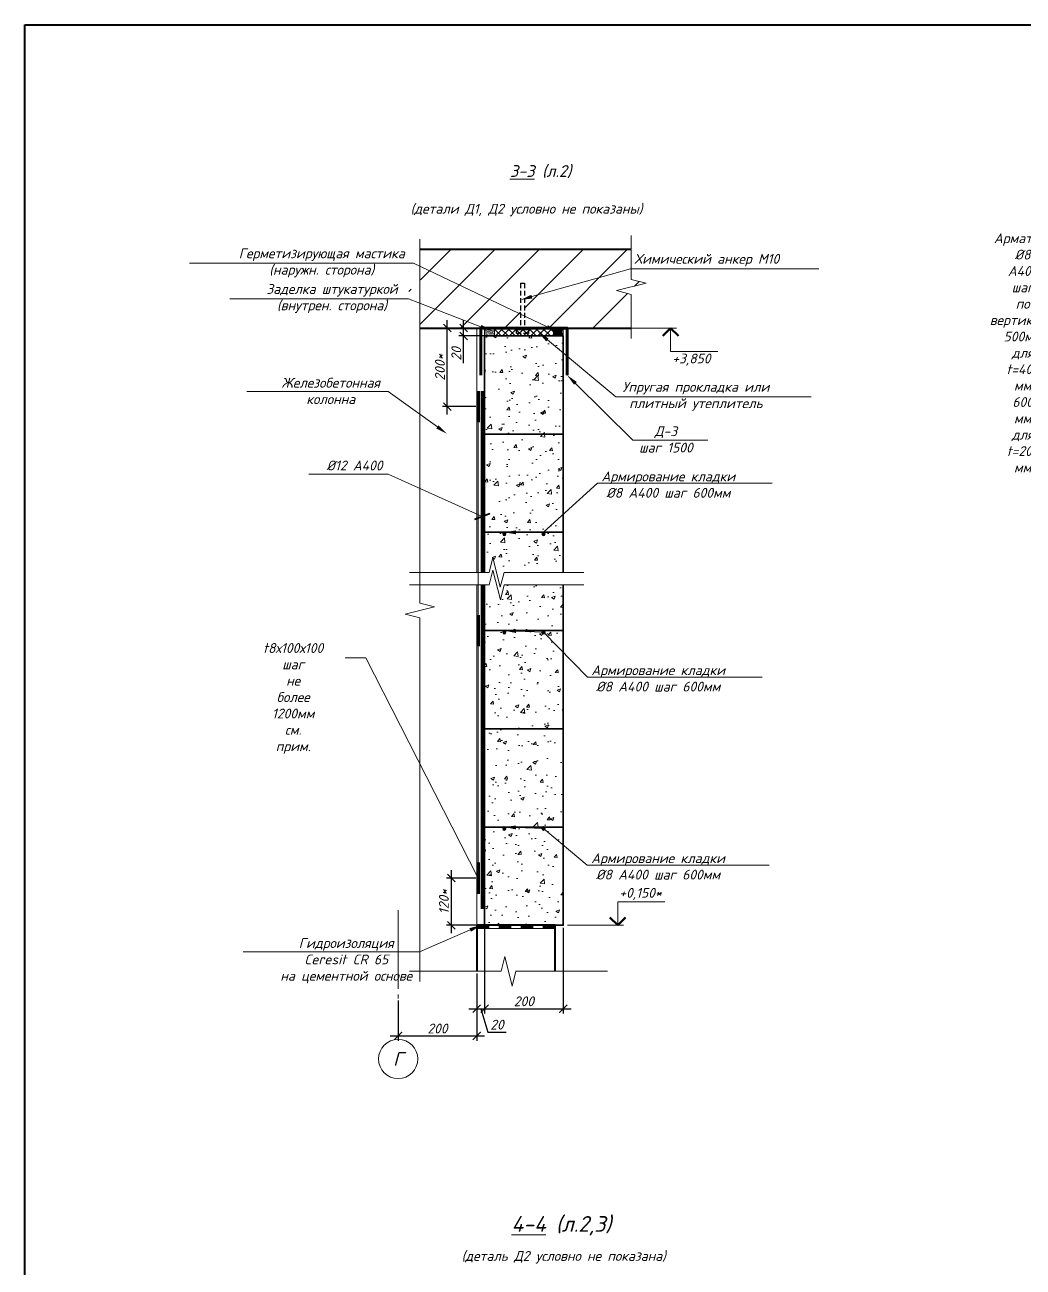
# Model space of a CAD drawing. Header units: millimetres. Extents: x -69292 to 68568, y 17750 to 120236.
# Drawn here: x 13472 to 16013, y 33281 to 36443 of the extents above; entities that cross this region are included whole.
import ezdxf
from ezdxf import colors
from ezdxf.entities.mleader import LeaderData, LeaderLine
from ezdxf.enums import TextEntityAlignment as Align
from ezdxf.math import Vec2, Vec3

# ---------------------------------------------------------------- set-up
doc = ezdxf.new("R2010")
doc.units = ezdxf.units.MM
doc.header["$PDMODE"] = 3
doc.linetypes.add('GOST2.303 5', pattern=[24, 20, -1.5, 1, -1.5])
doc.linetypes.add('HIDDEN', pattern=[0.375, 0.25, -0.125])
doc.layers.get('0').update_dxf_attribs({"lineweight": 5})
doc.layers.get('Defpoints').update_dxf_attribs({"lineweight": 0})
for name, color, linetype, lineweight in [('!!!Металл разрез', 7, 'Continuous', 35), ('#Dimensions', 7, 'Continuous', 9), ('#Арматура', 152, 'Continuous', 30), ('#Бетон вид', 22, 'Continuous', 18), ('#Бетон разрез', 22, 'Continuous', 40), ('#Выноски', 7, 'Continuous', 15), ('#Газобетон', 152, 'Continuous', 35), ('#Границы штриховок', 7, 'Continuous', 20), ('#Оси', 7, 'Continuous', 9), ('#разм', 7, 'Continuous', 9), ('A-okno', 7, 'Continuous', 0), ('k_ Размеры', 7, 'Continuous', 15), ('Штриховка', 7, 'Continuous', 25)]:
    doc.layers.add(name, color=color, linetype=linetype, lineweight=lineweight)
doc.layers.add('#Hatch', color=7, linetype='Continuous', lineweight=5, true_color=0x525252)
doc.styles.add('GOST 2.304', font='isocpeui.ttf')
doc.styles.add('STEP PR', font='isocpeui.ttf')
doc.dimstyles.new('SPDS', dxfattribs={"dimscale": 10, "dimtxt": 2.5, "dimasz": 2, "dimexe": 1.25, "dimexo": 0.625, "dimtad": 1, "dimdec": 0, "dimrnd": 0.001, "dimtxsty": 'STEP PR', "dimblk": 'ARCHTICK', "dimcen": 2.5, "dimdle": 2, "dimclrd": 256, "dimclre": 256, "dimclrt": 7, "dimadec": 0, "dimazin": 2, "dimtfac": 0.75, "dimtdec": 0, "dimtmove": 1, "dimatfit": 3, "dimfxl": 1, "dimtolj": 1, "dimarcsym": 1})

# ---------------------------------------------------------------- blocks, each defined once
blk = doc.blocks.new('Г.б.250х200')
at = {"layer": '#Hatch'}
h = blk.add_hatch(dxfattribs=at)
h.set_pattern_fill('AR-CONC', color=256, scale=0.5)
h.paths.add_polyline_path([(200, 250), (0, 250), (0, 0), (200, 0)])
at = {"layer": '#Газобетон'}
blk.add_lwpolyline([(0, 0), (200, 0), (200, 250), (0, 250)], close=True, dxfattribs=at)
blk = doc.blocks.new('*U60')
at = {"color": 0, "linetype": 'ByBlock', "lineweight": -2}
for p, q in [((3.73, 0), (4.05, 1.25)), ((4.05, 1.25), (4.67, -1.25)), ((3.73, 0), (0, 0)), ((4.67, -1.25), (4.98, 0)), ((8.72, 0), (4.98, 0))]:
    blk.add_line(p, q, dxfattribs=at)
blk = doc.blocks.new('*U62')
at = {"color": 0, "linetype": 'ByBlock', "lineweight": -2}
for p, q in [((6.76, 0), (7.08, 1.25)), ((7.08, 1.25), (7.7, -1.25)), ((6.76, 0), (0, 0)), ((7.7, -1.25), (8.01, 0)), ((14.78, 0), (8.01, 0))]:
    blk.add_line(p, q, dxfattribs=at)
blk = doc.blocks.new('*U63')
at = {"color": 0, "linetype": 'ByBlock', "lineweight": -2}
for p, q in [((6.77, 0), (7.08, 1.25)), ((7.08, 1.25), (7.71, -1.25)), ((6.77, 0), (0, 0)), ((7.71, -1.25), (8.02, 0)), ((14.79, 0), (8.02, 0))]:
    blk.add_line(p, q, dxfattribs=at)
blk = doc.blocks.new('*U61')
at = {"color": 0, "linetype": 'ByBlock', "lineweight": -2}
for p, q in [((7.77, 0), (8.08, 1.25)), ((8.08, 1.25), (8.71, -1.25)), ((7.77, 0), (0, 0)), ((8.71, -1.25), (9.02, 0)), ((16.79, 0), (9.02, 0))]:
    blk.add_line(p, q, dxfattribs=at)
blk = doc.blocks.new('*U9')
at = {"layer": '#Арматура', "lineweight": 0}
h = blk.add_hatch(dxfattribs=at)
h.set_pattern_fill('ANSI31', scale=0.8)
edge = h.paths.add_edge_path()
edge.add_arc((0, 4), 4, 0, 360)
blk.add_circle((0, 4), 4)
blk = doc.blocks.new('*U64')
at = {"color": 0, "linetype": 'ByBlock', "lineweight": -2}
for p, q in [((30.87, 0), (31.18, 1.25)), ((31.18, 1.25), (31.81, -1.25)), ((30.87, 0), (0, 0)), ((31.81, -1.25), (32.12, 0)), ((62.99, 0), (32.12, 0))]:
    blk.add_line(p, q, dxfattribs=at)
blk = doc.blocks.new('*U16')
at = {"layer": '#разм', "ltscale": 100, "elevation": 0}
for points in [[(4577173, -920400), (4578375, -920400)], [(4577173, -921000), (4577173, -920400)], [(4575899, -921000), (4577323, -921000)]]:
    blk.add_lwpolyline(points, dxfattribs=at)
at = {"layer": 'A-okno', "color": 0, "lineweight": 50, "ltscale": 100, "elevation": 0}
for points in [[(4577173, -921000), (4576973, -920800)], [(4577173, -921000), (4577373, -920800)]]:
    blk.add_lwpolyline(points, dxfattribs=at)
at = {"layer": '#разм', "style": 'STEP PR'}
for tag, p in [('ОТМЕТКА', (4577216, -920299)), ('ПРИМЕЧАНИЕ', (4577314, -920711))]:
    blk.add_attdef(tag, p, '', height=250, dxfattribs=at)
blk = doc.blocks.new('*U75')
at = {"layer": '#разм', "ltscale": 100, "elevation": 0}
for points in [[(4575885, -921000), (4577323, -921000)], [(4577173, -921000), (4577173, -921600)], [(4577173, -921600), (4578375, -921600)]]:
    blk.add_lwpolyline(points, dxfattribs=at)
at = {"layer": 'A-okno', "color": 0, "lineweight": 50, "ltscale": 100, "elevation": 0}
for points in [[(4577173, -921000), (4576973, -921200)], [(4577173, -921000), (4577373, -921200)]]:
    blk.add_lwpolyline(points, dxfattribs=at)
at = {"layer": '#разм', "style": 'STEP PR'}
for tag, p in [('ПРИМЕЧАНИЕ', (4577314, -921290)), ('ОТМЕТКА', (4577216, -921901))]:
    blk.add_attdef(tag, p, '', height=250, dxfattribs=at)
blk = doc.blocks.new('_ArchTick')
at = {"color": 0, "linetype": 'ByBlock', "const_width": 0.15}
blk.add_lwpolyline([(-0.5, -0.5), (0.5, 0.5)], dxfattribs=at)
blk = doc.blocks.new('*D80')
at = {"layer": 'Defpoints', "color": 0, "transparency": 16777216}
for p in [(14589.1, 35671.3), (14632.4, 35671.3), (14842.4, 35651.3)]:
    blk.add_point(p, dxfattribs=at)
at = {"layer": 'k_ Размеры', "lineweight": -2, "transparency": 16777216}
for p, q in [((14626.1, 35671.3), (14576.6, 35671.3)), ((14589.1, 35631.3), (14589.1, 35691.3)), ((14836.1, 35651.3), (14576.6, 35651.3)), ((14589.1, 35581.7), (14589.1, 35651.3))]:
    blk.add_line(p, q, dxfattribs=at)
at = {"layer": 'k_ Размеры', "lineweight": -2, "transparency": 16777216, "xscale": 20, "yscale": 20, "zscale": 20}
for p, rotation in [((14589.1, 35671.3), 90), ((14589.1, 35651.3), 270)]:
    blk.add_blockref('_ArchTick', p, dxfattribs=dict(at, rotation=rotation))
at = {"layer": 'k_ Размеры', "color": 7, "transparency": 16777216, "insert": (14570.4, 35605.5), "char_height": 25, "attachment_point": 5, "rotation": 90, "style": 'STEP PR'}
blk.add_mtext('\\A1;20', dxfattribs=at)
blk = doc.blocks.new('*D91')
at = {"layer": 'Defpoints', "color": 0, "transparency": 16777216}
for p in [(14626.4, 34271.3), (14557.6, 34151.3), (14626.4, 34151.3)]:
    blk.add_point(p, dxfattribs=at)
at = {"layer": 'k_ Размеры', "lineweight": -2, "transparency": 16777216}
for p, q in [((14620.1, 34271.3), (14545.1, 34271.3)), ((14557.6, 34291.3), (14557.6, 34131.3)), ((14620.1, 34151.3), (14545.1, 34151.3))]:
    blk.add_line(p, q, dxfattribs=at)
at = {"layer": 'k_ Размеры', "lineweight": -2, "transparency": 16777216, "xscale": 20, "yscale": 20, "zscale": 20}
for p, rotation in [((14557.6, 34271.3), 90), ((14557.6, 34151.3), 270)]:
    blk.add_blockref('_ArchTick', p, dxfattribs=dict(at, rotation=rotation))
at = {"layer": 'k_ Размеры', "color": 7, "transparency": 16777216, "insert": (14538.8, 34211.3), "char_height": 25, "attachment_point": 5, "rotation": 90, "style": 'STEP PR'}
blk.add_mtext('\\A1;120*', dxfattribs=at)
blk = doc.blocks.new('*D92')
at = {"layer": 'Defpoints', "color": 0, "transparency": 16777216}
for p in [(14547.4, 35671.3), (14626.4, 35671.3), (14626.4, 35471.3)]:
    blk.add_point(p, dxfattribs=at)
at = {"layer": 'k_ Размеры', "lineweight": -2, "transparency": 16777216}
for p, q in [((14620.1, 35671.3), (14534.9, 35671.3)), ((14547.4, 35451.3), (14547.4, 35691.3)), ((14620.1, 35471.3), (14534.9, 35471.3))]:
    blk.add_line(p, q, dxfattribs=at)
at = {"layer": 'k_ Размеры', "lineweight": -2, "transparency": 16777216, "xscale": 20, "yscale": 20, "zscale": 20}
for p, rotation in [((14547.4, 35671.3), 90), ((14547.4, 35471.3), 270)]:
    blk.add_blockref('_ArchTick', p, dxfattribs=dict(at, rotation=rotation))
at = {"layer": 'k_ Размеры', "color": 7, "transparency": 16777216, "insert": (14528.7, 35571.3), "char_height": 25, "attachment_point": 5, "rotation": 90, "style": 'STEP PR'}
blk.add_mtext('\\A1;200*', dxfattribs=at)
blk = doc.blocks.new('*D120')
at = {"layer": 'Defpoints', "color": 0, "transparency": 16777216}
for p in [(14422.4, 33965.9), (14622.4, 33965.9), (14622.4, 33869.7)]:
    blk.add_point(p, dxfattribs=at)
at = {"layer": 'k_ Размеры', "lineweight": -2, "transparency": 16777216}
for p, q in [((14422.4, 33959.7), (14422.4, 33857.2)), ((14622.4, 33959.7), (14622.4, 33857.2)), ((14402.4, 33869.7), (14642.4, 33869.7))]:
    blk.add_line(p, q, dxfattribs=at)
at = {"layer": 'k_ Размеры', "lineweight": -2, "transparency": 16777216, "xscale": 20, "yscale": 20, "zscale": 20, "rotation": 180}
blk.add_blockref('_ArchTick', (14422.4, 33869.7), dxfattribs=at)
at = {"layer": 'k_ Размеры', "lineweight": -2, "transparency": 16777216, "xscale": 20, "yscale": 20, "zscale": 20}
blk.add_blockref('_ArchTick', (14622.4, 33869.7), dxfattribs=at)
at = {"layer": 'k_ Размеры', "color": 7, "transparency": 16777216, "insert": (14522.4, 33888.5), "char_height": 25, "attachment_point": 5, "style": 'STEP PR'}
blk.add_mtext('\\A1;200', dxfattribs=at)
blk = doc.blocks.new('*D121')
at = {"layer": 'Defpoints', "color": 0, "transparency": 16777216}
for p in [(14642.4, 34151.3), (14622.4, 34035.2), (14642.4, 33939)]:
    blk.add_point(p, dxfattribs=at)
at = {"layer": 'k_ Размеры', "lineweight": -2, "transparency": 16777216}
for p, q in [((14642.4, 34145), (14642.4, 33926.5)), ((14622.4, 34028.9), (14622.4, 33926.5)), ((14602.4, 33939), (14662.4, 33939)), ((14632.4, 33939), (14650.2, 33879.6)), ((14650.2, 33879.6), (14697.7, 33879.6))]:
    blk.add_line(p, q, dxfattribs=at)
at = {"layer": 'k_ Размеры', "lineweight": -2, "transparency": 16777216, "xscale": 20, "yscale": 20, "zscale": 20, "rotation": 180}
blk.add_blockref('_ArchTick', (14622.4, 33939), dxfattribs=at)
at = {"layer": 'k_ Размеры', "lineweight": -2, "transparency": 16777216, "xscale": 20, "yscale": 20, "zscale": 20}
blk.add_blockref('_ArchTick', (14642.4, 33939), dxfattribs=at)
at = {"layer": 'k_ Размеры', "color": 7, "transparency": 16777216, "insert": (14673.9, 33898.4), "char_height": 25, "attachment_point": 5, "style": 'STEP PR'}
blk.add_mtext('\\A1;20', dxfattribs=at)
blk = doc.blocks.new('*D122')
at = {"layer": 'Defpoints', "color": 0, "transparency": 16777216}
for p in [(14642.4, 34151.3), (14842.4, 34151.3), (14842.4, 33939)]:
    blk.add_point(p, dxfattribs=at)
at = {"layer": 'k_ Размеры', "lineweight": -2, "transparency": 16777216}
for p, q in [((14642.4, 34145), (14642.4, 33926.5)), ((14842.4, 34145), (14842.4, 33926.5)), ((14622.4, 33939), (14862.4, 33939))]:
    blk.add_line(p, q, dxfattribs=at)
at = {"layer": 'k_ Размеры', "lineweight": -2, "transparency": 16777216, "xscale": 20, "yscale": 20, "zscale": 20, "rotation": 180}
blk.add_blockref('_ArchTick', (14642.4, 33939), dxfattribs=at)
at = {"layer": 'k_ Размеры', "lineweight": -2, "transparency": 16777216, "xscale": 20, "yscale": 20, "zscale": 20}
blk.add_blockref('_ArchTick', (14842.4, 33939), dxfattribs=at)
at = {"layer": 'k_ Размеры', "color": 7, "transparency": 16777216, "insert": (14742.4, 33957.8), "char_height": 25, "attachment_point": 5, "style": 'STEP PR'}
blk.add_mtext('\\A1;200', dxfattribs=at)
blk = doc.blocks.new('_None')

msp = doc.modelspace()

# ---------------------------------------------------------------- hatches: boundary and pattern name
at = {"layer": '#Hatch'}
h = msp.add_hatch(dxfattribs=at)
h.set_pattern_fill('ANSI33', color=256, scale=14, style=0)
h.paths.add_polyline_path([(14622.4, 33026.7), (14396.5, 33026.7), (14396.5, 32290.9), (14622.4, 32290.9), (14622.4, 32622.8), (14472.4, 32622.8), (14472.4, 32649.9), (14622.4, 32649.9)])
h.paths.add_polyline_path([(14310.5, 33125.4), (14539, 33125.4), (14539, 33279.5), (14310.5, 33279.5)], flags=9)
h.paths.add_polyline_path([(14373.8, 29306.2), (14471, 29306.2), (14471, 29358.7), (14373.8, 29358.7)], flags=9)
h.paths.add_polyline_path([(14398.3, 33784.8), (14446.4, 33784.8), (14446.4, 33837.3), (14398.3, 33837.3)], flags=9)
h.paths.add_polyline_path([(14557.7, 33281.1), (15129.9, 33281.1), (15129.9, 33333.6), (14557.7, 33333.6)], flags=9)
h.paths.add_polyline_path([(14689.7, 33350.3), (14986.1, 33350.3), (14986.1, 33428.3), (14689.7, 33428.3)], flags=9)
h.paths.add_polyline_path([(14432.7, 35946), (15065.8, 35946), (15065.8, 35998.5), (14432.7, 35998.5)], flags=9)
h.paths.add_polyline_path([(14694, 36043.8), (14876.1, 36043.8), (14876.1, 36097.8), (14694, 36097.8)], flags=9)
at = {"layer": '#Hatch', "lineweight": 5}
h = msp.add_hatch(dxfattribs=at)
h.set_pattern_fill('ANSI31', color=256, scale=25)
h.set_pattern_definition([(45, (1937.41, 15.83), (-56.1266, 56.1266), [])])
h.paths.add_polyline_path([(14733.8, 35785), (14743.8, 35785), (14743.8, 35671.3), (14842.4, 35671.3), (14852.4, 35671.3), (15015.8, 35671.3), (15015.8, 35757), (14978.3, 35766.4), (15053.3, 35785.1), (15015.8, 35794.5), (15015.8, 35871.3), (14477.5, 35871.3), (14477.5, 35794.5), (14515, 35785.1), (14440, 35766.4), (14477.5, 35757), (14477.5, 35671.3), (14733.8, 35671.3)])
at = {"layer": '#Hatch'}
h = msp.add_hatch(dxfattribs=at)
h.set_pattern_fill('AR-SAND', color=256, scale=0.05)
h.set_pattern_definition([(37.5, (-2304.621, 985.708), (-0.08000156, 2.44706619), [0, -1.9304, 0, -2.159, 0, -2.06375]), (7.5, (-2304.621, 985.708), (2.24761642, 3.5841255), [0, -1.0414, 0, -1.7399, 0, -0.66675]), (327.5, (-2306.183, 985.708), (3.95496185, 0.00718592), [0, -0.635, 0, -2.286, 0, -2.9845]), (317.5, (-2306.183, 985.708), (3.81778226, 1.11464662), [0, -0.3175, 0, -1.4986, 0, -1.7145])])
h.paths.add_polyline_path([(14642.4, 35671.3), (14667.4, 35671.2), (14667.4, 35651.3), (14642.4, 35651.3)])
h = msp.add_hatch(dxfattribs=at)
h.set_pattern_fill('ANSI37', color=256, scale=4)
h.set_pattern_definition([(45, (-2304.621, 985.708), (-8.980256, 8.980256), []), (135, (-2304.621, 985.708), (-8.980256, -8.980256), [])])
h.paths.add_polyline_path([(14817.4, 35671.2), (14667.4, 35671.2), (14667.4, 35651.3), (14817.4, 35651.3)])
h = msp.add_hatch(dxfattribs=at)
h.set_pattern_fill('ANSI37', color=256, scale=0.5)
edge = h.paths.add_edge_path()
edge.add_line((14842.4, 35671.3), (14817.4, 35671.2))
edge.add_line((14817.4, 35671.2), (14817.4, 35651.3))
edge.add_line((14817.4, 35651.3), (14842.4, 35651.3))
edge.add_arc((14854.9, 35661.3), 16, 141.4553, 218.5447, ccw=False)
h = msp.add_hatch(dxfattribs=at)
h.set_pattern_fill('AR-CONC', color=256, scale=0.5)
h.paths.add_polyline_path([(14654.3, 35017.3), (14642.4, 35017.3), (14642.4, 34901.3), (14842.4, 34901.3), (14842.4, 35017.3), (14691.8, 35017.3), (14682.4, 34979.8), (14663.7, 35054.8)])
h.paths.add_polyline_path([(14642.4, 35049.4), (14654.2, 35049.4), (14663.5, 35086.9), (14682.3, 35011.9), (14691.7, 35049.4), (14842.4, 35049.4), (14842.4, 35151.3), (14642.4, 35151.3)])
at = {"linetype": 'Continuous'}
for points in [[(14622.5, 34151.3), (14622.5, 34143.3), (14654.5, 34143.3), (14654.5, 34151.3)], [(14678.5, 34151.3), (14678.5, 34143.3), (14710.5, 34143.3), (14710.5, 34151.3)], [(14734.5, 34151.3), (14734.5, 34143.3), (14766.5, 34143.3), (14766.5, 34151.3)], [(14790.5, 34151.3), (14790.5, 34143.3), (14822.5, 34143.3), (14822.5, 34151.3)]]:
    msp.add_hatch(color=256, dxfattribs=at).paths.add_polyline_path(points, flags=0)

# ---------------------------------------------------------------- linework, layer by layer
at = {"layer": '!!!Металл разрез', "lineweight": 60}
msp.add_lwpolyline([(14632.4, 35551.3), (14632.4, 35671.3), (14852.4, 35671.3), (14852.4, 35551.3)], dxfattribs=at)
at = {"layer": '#Арматура', "const_width": 8}
for points in [[(14626.4, 35431.3), (14626.4, 35511.3)], [(14636.4, 35049.4), (14636.4, 35511.3)], [(14636.4, 34192.3), (14636.4, 35017.3)], [(14626.4, 34861.3), (14626.4, 34941.3)], [(14626.4, 34231.3), (14626.4, 34311.3)]]:
    msp.add_lwpolyline(points, dxfattribs=at)
at = {"layer": '#Бетон вид'}
for points in [[(14502.4, 35871.3), (15015.8, 35871.3)], [(14622.4, 35049.4), (14622.4, 35671.3)], [(14622.4, 34083.2), (14622.4, 35017.3)]]:
    msp.add_lwpolyline(points, dxfattribs=at)
at = {"layer": '#Бетон разрез'}
for points in [[(15015.8, 35871.3), (14477.5, 35871.3)], [(14477.5, 35671.3), (15015.8, 35671.3)], [(14822.4, 34034.1), (14822.4, 34151.3), (14622.4, 34151.3), (14622.4, 34034.1)]]:
    msp.add_lwpolyline(points, dxfattribs=at)
at = {"layer": '#Газобетон'}
for points in [[(14842.4, 35049.4), (14842.4, 35151.3), (14642.4, 35151.3), (14642.4, 35049.4)], [(14642.4, 35017.3), (14642.4, 34901.3), (14842.4, 34901.3), (14842.4, 35017.3)]]:
    msp.add_lwpolyline(points, dxfattribs=at)
at = {"layer": '#Границы штриховок'}
msp.add_lwpolyline([(14642.4, 35671.3), (14667.4, 35671.2), (14667.4, 35651.3), (14642.4, 35651.3)], close=True, dxfattribs=at)
msp.add_lwpolyline([(14842.4, 35671.3), (14817.4, 35671.2), (14817.4, 35651.3), (14842.4, 35651.3, -0.349653)], format="xyb", close=True, dxfattribs=at)
at = {"layer": '#Оси', "linetype": 'GOST2.303 5', "ltscale": 10}
msp.add_lwpolyline([(14422.4, 34189.7), (14422.4, 33911), (14422.4, 33861)], dxfattribs=at)
at = {"layer": '#Оси', "linetype": 'Continuous', "ltscale": 100}
msp.add_circle((14422.4, 33811), 50, dxfattribs=at)
at = {"color": 3, "lineweight": 40}
msp.add_lwpolyline([(13472.1, 36442.8), (24318.1, 36442.8), (24318.1, 28653.3), (13472.1, 28653.3)], close=True, dxfattribs=at)
msp.add_lwpolyline([(14842.4, 35651.3), (14642.4, 35651.3), (14642.4, 35671.3), (14842.4, 35671.3)], close=True)
at = {"linetype": 'Continuous'}
for points in [[(14622.4, 34151.3), (14822.4, 34151.3)], [(14622.4, 34143.3), (14822.4, 34143.3)]]:
    msp.add_lwpolyline(points, dxfattribs=at)
at = {"layer": 'Штриховка', "linetype": 'HIDDEN', "ltscale": 50}
for points in [[(14733.8, 35785), (14733.8, 35667.5)], [(14733.8, 35785), (14743.8, 35785)], [(14743.8, 35785), (14743.8, 35667.5)], [(14723.8, 35667.5), (14753.8, 35667.5), (14753.8, 35657.5), (14723.8, 35657.5), (14723.8, 35667.5)]]:
    msp.add_lwpolyline(points, dxfattribs=at)

# ---------------------------------------------------------------- block references
at = {"layer": '#Dimensions', "xscale": 0.1, "yscale": 0.1, "zscale": 0.1}
for name, p, values in [('*U75', (-442601.5, 127771.3, 0), {'ОТМЕТКА': '+3,850'}), ('*U16', (-442736.2, 126251.3, 0), {'ОТМЕТКА': '+0,150*'})]:
    msp.add_blockref(name, p, dxfattribs=at).add_auto_attribs(values)
at = {"layer": '#Арматура', "xscale": -1}
for p in [(14692.4, 35143.1), (14792.4, 35143.1), (14692.4, 34893), (14792.4, 34893), (14692.4, 34393.7), (14792.4, 34393.7)]:
    msp.add_blockref('*U9', p, dxfattribs=at)
at = {"layer": '#Газобетон'}
for p in [(14642.4, 35401.3), (14642.4, 35151.3), (14642.4, 34651.3), (14642.4, 34401.3), (14642.4, 34151.3)]:
    msp.add_blockref('Г.б.250х200', p, dxfattribs=at)
at = {"xscale": -30, "yscale": -30, "zscale": -30, "rotation": 270}
msp.add_blockref('*U60', (15015.8, 35645), dxfattribs=at)
at = {"xscale": -30, "yscale": -30, "zscale": -30}
for name, p in [('*U62', (14894.6, 35049.4)), ('*U63', (14894.9, 35017.3)), ('*U61', (14954.9, 34034.1))]:
    msp.add_blockref(name, p, dxfattribs=at)
at = {"layer": 'k_ Размеры', "xscale": -30, "yscale": -30, "zscale": -30, "rotation": 90}
msp.add_blockref('*U64', (14477.5, 35897.5), dxfattribs=at)

# ---------------------------------------------------------------- texts
at = {"layer": '#Dimensions', "style": 'STEP PR'}
for s, height, p in [('%%U3-3%%U (л.2)', 30, (14785.1, 36055.8)), ('(детали Д1, Д2 условно не показаны)', 25, (14749.2, 35962.3)), ('%%U4-4%%U (л.2,3)', 40, (14837.9, 33371.3)), ('(деталь Д2 условно не показана)', 25, (14843.8, 33297.3))]:
    msp.add_text(s, height=height, dxfattribs=at).set_placement(p, align=Align.CENTER)
at = {"layer": '#Оси', "linetype": 'Continuous', "ltscale": 100, "style": 'GOST 2.304'}
msp.add_text('Г', height=35, dxfattribs=at).set_placement((14422.4, 33811), align=Align.MIDDLE_CENTER)

# ---------------------------------------------------------------- dimensions: what is measured, and where the dimension line sits
at = {"layer": 'k_ Размеры'}
for base, p1, p2, picture, middle in [((14547.4, 35671.3), (14626.4, 35471.3), (14626.4, 35671.3), '*D92', (14528.7, 35571.3)), ((14557.6, 34151.3), (14626.4, 34271.3), (14626.4, 34151.3), '*D91', (14538.8, 34211.3))]:
    dim = msp.add_linear_dim(base=base, p1=p1, p2=p2, angle=90, text='<>*', dimstyle='SPDS', dxfattribs=at)
    dim.commit()
    dim.dimension.update_dxf_attribs({"geometry": picture, "text_midpoint": middle})
dim = msp.add_linear_dim(base=(14589.1, 35671.3), p1=(14842.4, 35651.3), p2=(14632.4, 35671.3), angle=90, dimstyle='SPDS', dxfattribs=at)
dim.commit()
dim.dimension.update_dxf_attribs({"geometry": '*D80', "text_midpoint": (14594.6, 35605.5), "dimtype": 160})
for base, p1, p2, picture, middle in [((14642.4, 33939), (14622.4, 34035.2), (14642.4, 34151.3), '*D121', (14656.4, 33898.4)), ((14842.4, 33939), (14642.4, 34151.3), (14842.4, 34151.3), '*D122', (14742.4, 33957.8)), ((14622.4, 33869.7), (14422.4, 33965.9), (14622.4, 33965.9), '*D120', (14522.4, 33888.5))]:
    dim = msp.add_linear_dim(base=base, p1=p1, p2=p2, dimstyle='SPDS', dxfattribs=at)
    dim.commit()
    dim.dimension.update_dxf_attribs({"geometry": picture, "text_midpoint": middle})

# ---------------------------------------------------------------- leaders
at = {"layer": '#Выноски'}
ml = msp.add_multileader_mtext('Standard', dxfattribs=at)
ml.set_content('{\\H0.83333x;Арматура \\P%%C8 А400 \\Pшаг по вертикали\\P 500мм для t=400 мм\\P600 мм для t=200 мм}', color=256, style='STEP PR')
ml.set_leader_properties(color=256, linetype='ByLayer', lineweight=-1)
ml.set_arrow_properties(name='NONE')
ml.build(insert=Vec2(0, 0))
ml.multileader.update_dxf_attribs({"text_left_attachment_type": 6, "text_right_attachment_type": 6, "dogleg_length": 0, "arrow_head_size": 30, "scale": 0.1})
ctx = ml.context
ctx.base_point, ctx.scale, ctx.char_height, ctx.arrow_head_size, ctx.landing_gap_size, ctx.plane_origin = Vec3(15825.6, 35877.2), 0.1, 30, 30, 12.5, Vec3(18547.5, 34910.8)
ctx.left_attachment, ctx.right_attachment, ctx.text_align_type = 6, 6, 1
notes = []
notes.append((ctx, [(1, (1, 1, 0), (16198.3, 35877.2), (-1, 0), 0, [(1, [(16299.2, 35682.5)], 0, [])])]))
ctx.mtext.insert, ctx.mtext.rotation, ctx.mtext.width, ctx.mtext.defined_height, ctx.mtext.alignment, ctx.mtext.flow_direction = Vec3(16011.9, 35912.2), 6.283185, 486.921, 220, 2, 5
ml = msp.add_multileader_mtext('Standard', dxfattribs=at)
ml.set_content('{\\H0.83333x;Герметизирующая мастика\\P(наружн. сторона)}', color=256, style='STEP PR')
ml.set_leader_properties(color=256, linetype='ByLayer', lineweight=-1)
ml.build(insert=Vec2(0, 0))
ml.multileader.update_dxf_attribs({"text_left_attachment_type": 6, "text_right_attachment_type": 6, "dogleg_length": 0, "arrow_head_size": 30, "scale": 0.1})
ctx = ml.context
ctx.base_point, ctx.scale, ctx.char_height, ctx.arrow_head_size, ctx.landing_gap_size, ctx.plane_origin = Vec3(13994.6, 35836.3), 0.1, 30, 30, 12.5, Vec3(16820, 34119)
ctx.left_attachment, ctx.right_attachment, ctx.text_align_type = 6, 6, 1
notes.append((ctx, [(1, (1, 1, 0), (14461.2, 35836.3), (-1, 0), 0, [(1, [(14828.7, 35661.2)], 0, [])])]))
ctx.mtext.insert, ctx.mtext.rotation, ctx.mtext.alignment, ctx.mtext.flow_direction = Vec3(14227.9, 35873.8), 6.283185, 2, 5
ml = msp.add_multileader_mtext('Standard', dxfattribs=at)
ml.set_content('{\\H0.83333x;Химический анкер M10}', color=256, style='STEP PR')
ml.set_leader_properties(color=256, linetype='ByLayer', lineweight=-1)
ml.build(insert=Vec2(0, 0))
ml.multileader.update_dxf_attribs({"text_left_attachment_type": 6, "text_right_attachment_type": 6, "dogleg_length": 0, "arrow_head_size": 30, "scale": 0.1})
ctx = ml.context
ctx.base_point, ctx.scale, ctx.char_height, ctx.arrow_head_size, ctx.landing_gap_size, ctx.plane_origin = Vec3(15013.7, 35822.2), 0.1, 30, 30, 12.5, Vec3(17682.3, 34340.4)
ctx.left_attachment, ctx.right_attachment, ctx.text_align_type = 6, 6, 1
notes.append((ctx, [(0, (1, 1, 0), (15013.7, 35822.2), (1, 0), 0, [(0, [(14733.8, 35742.9)], 0, [])])]))
ctx.mtext.insert, ctx.mtext.rotation, ctx.mtext.alignment, ctx.mtext.flow_direction = Vec3(15208.1, 35859.7), 6.283185, 2, 5
ml = msp.add_multileader_mtext('Standard', dxfattribs=at)
ml.set_content('{\\H0.83333x;Заделка штукатуркой\\P(внутрен. сторона)}', color=256, style='STEP PR')
ml.set_leader_properties(color=256, linetype='ByLayer', lineweight=-1)
ml.build(insert=Vec2(0, 0))
ml.multileader.update_dxf_attribs({"text_left_attachment_type": 6, "text_right_attachment_type": 6, "dogleg_length": 0, "arrow_head_size": 30, "scale": 0.1})
ctx = ml.context
ctx.base_point, ctx.scale, ctx.char_height, ctx.arrow_head_size, ctx.landing_gap_size, ctx.plane_origin = Vec3(14059, 35745.6), 0.1, 30, 30, 12.5, Vec3(16825.9, 34026.8)
ctx.left_attachment, ctx.right_attachment, ctx.text_align_type = 6, 6, 1
notes.append((ctx, [(1, (1, 1, 0), (14448.7, 35745.6), (-1, 0), 0, [(1, [(14660.6, 35663.9)], 0, [])])]))
ctx.mtext.insert, ctx.mtext.rotation, ctx.mtext.alignment, ctx.mtext.flow_direction = Vec3(14253.9, 35783.1), 6.283185, 2, 5
ml = msp.add_multileader_mtext('Standard', dxfattribs=at)
ml.set_content('{\\H0.83333x;Упругая прокладка или \\Pплитный утеплитель}', color=256, style='STEP PR')
ml.set_leader_properties(color=256, linetype='ByLayer', lineweight=-1)
ml.build(insert=Vec2(0, 0))
ml.multileader.update_dxf_attribs({"text_left_attachment_type": 6, "text_right_attachment_type": 6, "dogleg_length": 0, "arrow_head_size": 30, "scale": 0.1})
ctx = ml.context
ctx.base_point, ctx.scale, ctx.char_height, ctx.arrow_head_size, ctx.landing_gap_size, ctx.plane_origin = Vec3(14976.8, 35496.5), 0.1, 30, 30, 12.5, Vec3(17890.9, 34006)
ctx.left_attachment, ctx.right_attachment, ctx.text_align_type = 6, 6, 1
notes.append((ctx, [(0, (1, 1, 0), (14976.8, 35496.5), (1, 0), 0, [(1, [(14779.1, 35660.3)], 0, [])])]))
ctx.mtext.insert, ctx.mtext.rotation, ctx.mtext.alignment, ctx.mtext.flow_direction = Vec3(15180.2, 35534), 6.283185, 2, 5
ml = msp.add_multileader_mtext('Standard', dxfattribs=at)
ml.set_content('{\\H0.83333x;Железобетонная\\Pколонна}', color=256, style='STEP PR')
ml.set_leader_properties(color=256, linetype='ByLayer', lineweight=-1)
ml.build(insert=Vec2(0, 0))
ml.multileader.update_dxf_attribs({"text_left_attachment_type": 6, "text_right_attachment_type": 6, "dogleg_length": 0, "arrow_head_size": 30, "scale": 0.1})
ctx = ml.context
ctx.base_point, ctx.scale, ctx.char_height, ctx.arrow_head_size, ctx.landing_gap_size, ctx.plane_origin = Vec3(14104.9, 35509.4), 0.1, 30, 30, 12.5, Vec3(16703.4, 33836.1)
ctx.left_attachment, ctx.right_attachment, ctx.text_align_type = 6, 6, 1
notes.append((ctx, [(1, (1, 1, 0), (14396.6, 35509.4), (-1, 0), 0, [(0, [(14546.6, 35402.1)], 0, [])])]))
ctx.mtext.insert, ctx.mtext.rotation, ctx.mtext.alignment, ctx.mtext.flow_direction = Vec3(14250.8, 35544.4), 6.283185, 2, 5
ml = msp.add_multileader_mtext('Standard', dxfattribs=at)
ml.set_content('{\\H0.83333x;Д-3\\Pшаг 1500}', color=256, style='STEP PR')
ml.set_leader_properties(color=256, linetype='ByLayer', lineweight=-1)
ml.build(insert=Vec2(0, 0))
ml.multileader.update_dxf_attribs({"text_left_attachment_type": 6, "text_right_attachment_type": 6, "dogleg_length": 0, "arrow_head_size": 30, "scale": 0.1})
ctx = ml.context
ctx.base_point, ctx.scale, ctx.char_height, ctx.arrow_head_size, ctx.landing_gap_size, ctx.plane_origin = Vec3(15019.9, 35386.1), 0.1, 30, 30, 12.5, Vec3(17523.7, 33776.8)
ctx.left_attachment, ctx.right_attachment, ctx.text_align_type = 6, 6, 1
notes.append((ctx, [(0, (1, 1, 0), (15019.9, 35386.1), (1, 0), 0, [(0, [(14852.4, 35551.3)], 0, [])])]))
ctx.mtext.insert, ctx.mtext.rotation, ctx.mtext.alignment, ctx.mtext.flow_direction = Vec3(15103.9, 35421.1), 6.283185, 2, 5
ml = msp.add_multileader_mtext('Standard', dxfattribs=at)
ml.set_content('{\\H0.83333x;t8х100х100\\Pшаг\\A1; не более 1200мм  \\A0; \\Pсм.\\A1; прим.\\H1.2x;            }', color=256, style='STEP PR')
ml.set_leader_properties(color=256, linetype='ByLayer', lineweight=-1)
ml.build(insert=Vec2(0, 0))
ml.multileader.update_dxf_attribs({"text_left_attachment_type": 6, "text_right_attachment_type": 6, "dogleg_length": 0, "arrow_head_size": 30, "scale": 0.1})
ctx = ml.context
ctx.base_point, ctx.scale, ctx.char_height, ctx.arrow_head_size, ctx.landing_gap_size, ctx.plane_origin = Vec3(13970.2, 34831.9), 0.1, 30, 30, 12.5, Vec3(16543.3, 34145.5)
ctx.left_attachment, ctx.right_attachment, ctx.text_align_type = 6, 6, 1
notes.append((ctx, [(1, (1, 1, 0), (14340.1, 34831.9), (-1, 0), 0, [(2, [(14626.4, 35471.3), (14626.4, 34901.3), (14626.4, 34271.3)], 0, [])])]))
ctx.mtext.insert, ctx.mtext.rotation, ctx.mtext.width, ctx.mtext.defined_height, ctx.mtext.alignment, ctx.mtext.flow_direction = Vec3(14155.1, 34869.4), 6.283185, 395.89, 133.3, 2, 5
ml = msp.add_multileader_mtext('Standard', dxfattribs=at)
ml.set_content('{\\H0.83333x;%%C12 A400 }', color=256, style='STEP PR')
ml.set_leader_properties(color=256, linetype='ByLayer', lineweight=-1)
ml.set_arrow_properties(name='ARCHTICK')
ml.build(insert=Vec2(0, 0))
ml.multileader.update_dxf_attribs({"text_left_attachment_type": 6, "text_right_attachment_type": 6, "dogleg_length": 0, "arrow_head_size": 30, "scale": 0.1})
ctx = ml.context
ctx.base_point, ctx.scale, ctx.char_height, ctx.arrow_head_size, ctx.landing_gap_size, ctx.plane_origin = Vec3(14226, 35299), 0.1, 30, 30, 12.5, Vec3(16703.4, 33625.8)
ctx.left_attachment, ctx.right_attachment, ctx.text_align_type = 6, 6, 1
notes.append((ctx, [(1, (1, 1, 0), (14396.6, 35299), (-1, 0), 0, [(0, [(14636.4, 35191.7)], 0, [])])]))
ctx.mtext.insert, ctx.mtext.rotation, ctx.mtext.alignment, ctx.mtext.flow_direction = Vec3(14311.3, 35334), 6.283185, 2, 5
ml = msp.add_multileader_mtext('Standard', dxfattribs=at)
ml.set_content('{\\H0.83333x;Армирование кладки\\P%%C8 А400 шаг 600мм\\P\\A1;\\H1.2x;       }', color=256, style='STEP PR')
ml.set_leader_properties(color=256, linetype='ByLayer', lineweight=-1)
ml.build(insert=Vec2(0, 0))
ml.multileader.update_dxf_attribs({"text_left_attachment_type": 6, "text_right_attachment_type": 6, "dogleg_length": 0, "arrow_head_size": 30, "scale": 0.1})
ctx = ml.context
ctx.base_point, ctx.scale, ctx.char_height, ctx.arrow_head_size, ctx.landing_gap_size, ctx.plane_origin = Vec3(14929.9, 35276.1), 0.1, 30, 30, 12.5, Vec3(17604.8, 33592.4)
ctx.left_attachment, ctx.right_attachment, ctx.text_align_type = 6, 6, 1
notes.append((ctx, [(0, (1, 1, 0), (14929.9, 35276.1), (1, 0), 0, [(0, [(14692.4, 35151.3), (14792.4, 35151.3)], 0, [])])]))
ctx.mtext.insert, ctx.mtext.rotation, ctx.mtext.alignment, ctx.mtext.flow_direction = Vec3(15110, 35306.1), 6.283185, 2, 5
ml = msp.add_multileader_mtext('Standard', dxfattribs=at)
ml.set_content('{\\H0.83333x;Армирование кладки\\P%%C8 А400 шаг 600мм\\P\\A1;\\H1.2x;       }', color=256, style='STEP PR')
ml.set_leader_properties(color=256, linetype='ByLayer', lineweight=-1)
ml.build(insert=Vec2(0, 0))
ml.multileader.update_dxf_attribs({"text_left_attachment_type": 6, "text_right_attachment_type": 6, "dogleg_length": 0, "arrow_head_size": 30, "scale": 0.1})
ctx = ml.context
ctx.base_point, ctx.scale, ctx.char_height, ctx.arrow_head_size, ctx.landing_gap_size, ctx.plane_origin = Vec3(14904, 34782.9), 0.1, 30, 30, 12.5, Vec3(17604.8, 33342.4)
ctx.left_attachment, ctx.right_attachment, ctx.text_align_type = 6, 6, 1
notes.append((ctx, [(0, (1, 1, 0), (14904, 34782.9), (1, 0), 0, [(0, [(14692.4, 34901.3), (14792.4, 34897)], 0, [])])]))
ctx.mtext.insert, ctx.mtext.rotation, ctx.mtext.alignment, ctx.mtext.flow_direction = Vec3(15084.2, 34812.9), 6.283185, 2, 5
ml = msp.add_multileader_mtext('Standard', dxfattribs=at)
ml.set_content('{\\H0.83333x;Армирование кладки  \\P%%C8 А400 шаг 600мм\\P\\A1;\\H1.2x;       }', color=256, style='STEP PR')
ml.set_leader_properties(color=256, linetype='ByLayer', lineweight=-1)
ml.build(insert=Vec2(0, 0))
ml.multileader.update_dxf_attribs({"text_left_attachment_type": 6, "text_right_attachment_type": 6, "dogleg_length": 0, "arrow_head_size": 30, "scale": 0.1})
ctx = ml.context
ctx.base_point, ctx.scale, ctx.char_height, ctx.arrow_head_size, ctx.landing_gap_size, ctx.plane_origin = Vec3(14903.7, 34304.4), 0.1, 30, 30, 12.5, Vec3(17604.8, 32842.4)
ctx.left_attachment, ctx.right_attachment, ctx.text_align_type = 6, 6, 1
notes.append((ctx, [(0, (1, 1, 0), (14903.7, 34304.4), (1, 0), 0, [(0, [(14692.4, 34401.3), (14792.4, 34397.7)], 0, [])])]))
ctx.mtext.insert, ctx.mtext.rotation, ctx.mtext.alignment, ctx.mtext.flow_direction = Vec3(15083.9, 34334.4), 6.283185, 2, 5
ml = msp.add_multileader_mtext('Standard', dxfattribs=at)
ml.set_content('{\\H0.83333x;Гидроизоляция\\P\\pq*;Ceresit CR 65\\Pна цементной основе}', color=256, style='STEP PR')
ml.set_leader_properties(color=256, linetype='ByLayer', lineweight=-1)
ml.build(insert=Vec2(0, 0))
ml.multileader.update_dxf_attribs({"text_left_attachment_type": 6, "text_right_attachment_type": 6, "dogleg_length": 0, "arrow_head_size": 30, "scale": 0.1})
ctx = ml.context
ctx.base_point, ctx.scale, ctx.char_height, ctx.arrow_head_size, ctx.landing_gap_size, ctx.plane_origin = Vec3(14104.2, 34083.5), 0.1, 30, 30, 12.5, Vec3(16790.1, 32585.3)
ctx.left_attachment, ctx.right_attachment, ctx.text_align_type = 6, 6, 1
notes.append((ctx, [(1, (1, 1, 0), (14476.3, 34083.5), (-1, 0), 0, [(0, [(14633.2, 34151.3)], 0, [])])]))
ctx.mtext.insert, ctx.mtext.rotation, ctx.mtext.alignment, ctx.mtext.flow_direction = Vec3(14290.2, 34118.5), 6.283185, 2, 5
for ctx, leaders in notes:
    for number, flags, end, landing, length, lines in leaders:
        leader = LeaderData()
        leader.index, (leader.has_last_leader_line, leader.has_dogleg_vector, leader.attachment_direction) = number, flags
        leader.last_leader_point, leader.dogleg_vector, leader.dogleg_length = Vec3(end), Vec3(landing), length
        for number, points, colour, breaks in lines:
            line = LeaderLine()
            line.index, line.vertices, line.color, line.breaks = number, Vec3.list(points), colors.encode_raw_color(colour), breaks
            leader.lines.append(line)
        ctx.leaders.append(leader)

doc.saveas('drawing.dxf')
